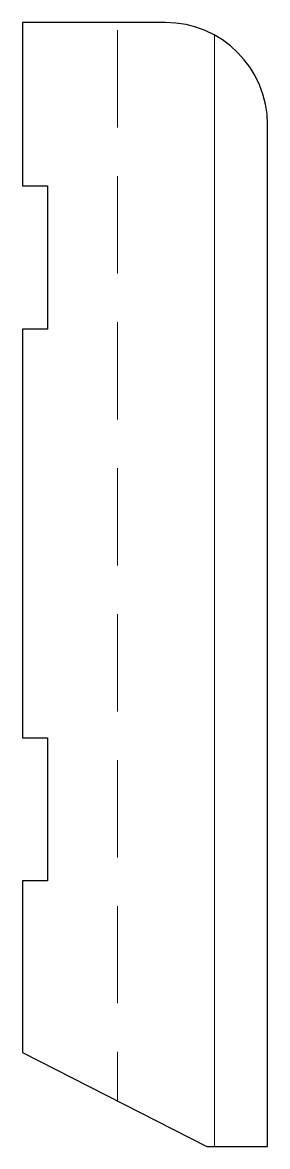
# Model space of a CAD drawing. Header units: metres. Extents: x 1 to 13, y 1 to 56.
import ezdxf

# ---------------------------------------------------------------- set-up
doc = ezdxf.new("R2010")
doc.units = ezdxf.units.M
doc.layers.add('A-DETL-GENF', color=92, linetype='Continuous', lineweight=18)

# ---------------------------------------------------------------- blocks, each defined once
blk = doc.blocks.new('43 plint MDF lakdragerfolie - mdf 12x55-1649487-00_0 Basismaterialen')
at = {"layer": 'A-DETL-GENF', "lineweight": 13}
h = blk.add_hatch(dxfattribs=at)
h.set_pattern_fill('FP_86', color=256, style=0, pattern_type=2)
h.set_pattern_definition([(90, (10373.605, 1122.308), (-9.525, 6e-16), []), (90, (10378.368, 1122.308), (-9.525, 6e-16), [4.762, -2.381])])
h.paths.add_polyline_path([(13, 1), (13, 51), (12.83, 52.294), (12.33, 53.5), (11.536, 54.536), (10.5, 55.33), (9.294, 55.83), (8, 56), (1, 56), (1, 48), (2.233, 48), (2.233, 41), (1, 41), (1, 21), (2.233, 21), (2.233, 14), (1, 14), (1, 5.596), (10.021, 1)])
at = {"layer": 'A-DETL-GENF', "lineweight": 25}
for p, q in [((8, 56), (1, 56)), ((1, 56), (1, 48)), ((13, 1), (13, 51)), ((1, 48), (2.233, 48)), ((2.233, 48), (2.233, 41)), ((2.233, 41), (1, 41)), ((1, 41), (1, 21)), ((1, 21), (2.233, 21)), ((2.233, 21), (2.233, 14)), ((2.233, 14), (1, 14)), ((1, 14), (1, 5.596)), ((1, 5.596), (10.021, 1)), ((10.021, 1), (13, 1))]:
    blk.add_line(p, q, dxfattribs=at)
blk.add_arc((8, 51), 5, 360, 90, dxfattribs=at)

msp = doc.modelspace()

# ---------------------------------------------------------------- block references
msp.add_blockref('43 plint MDF lakdragerfolie - mdf 12x55-1649487-00_0 Basismaterialen', (0, 0))

doc.saveas('drawing.dxf')
